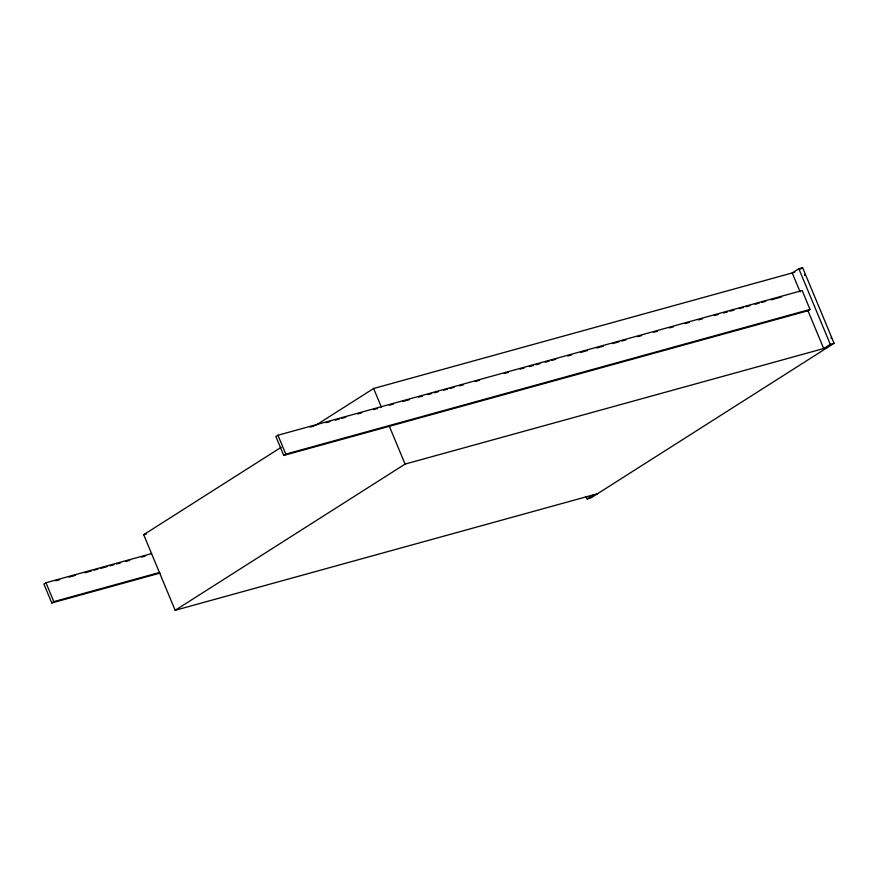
<?xml version="1.0" encoding="UTF-8"?>
<svg xmlns="http://www.w3.org/2000/svg" width="878" height="878" viewBox="0 0 878 878"><rect width="100%" height="100%" fill="white"/><g stroke="black" fill="none" stroke-linecap="round" stroke-linejoin="round"><path stroke-width="1.32" d="M151.565 553.601L45.963 582.751L43.9 584.057L51.769 602.956L160.037 573.071M277.942 435.236L275.879 436.542L283.748 455.441L807.969 310.746L810.021 309.44L802.163 290.541L277.942 435.236L285.811 454.124L283.748 455.441M597.578 493.699L175.161 610.298L143.696 534.702L281.19 447.275M315.85 425.237L373.622 388.493L794.766 272.257M51.769 602.956L53.821 601.649L159.434 572.5M175.161 610.298L405.087 464.089L827.493 347.49M586.12 496.432L587.173 498.945L590.971 497.903L834.1 343.298L802.635 267.702L798.837 268.756L792.23 272.959L800.099 291.847M800.44 269.107L802.635 267.702M587.173 498.945L593.769 494.753M834.1 343.298L830.303 344.341L823.696 348.544L807.969 310.746M310.208 427.07L314.159 425.973M326.045 422.691L330.007 421.605M335.286 420.145L339.248 419.047M341.882 418.323L345.844 417.226M357.73 413.955L361.681 412.858M373.567 409.576L377.529 408.489M389.415 405.208L393.366 404.11M402.618 401.564L409.214 399.742M418.466 397.185L422.428 396.099M427.707 394.639L431.669 393.542M434.303 392.817L438.265 391.72M443.555 390.26L447.517 389.173M450.151 388.438L454.113 387.341M459.403 385.892L463.364 384.794M475.239 381.513L479.201 380.415M504.301 373.501L508.263 372.404M520.138 369.122L524.1 368.025M529.39 366.576L533.352 365.478M535.986 364.743L539.948 363.657M545.238 362.197L549.2 361.099M551.834 360.375L555.796 359.278M567.682 355.996L571.644 354.91M580.885 352.352L587.492 350.531M596.733 347.984L603.34 346.162M612.581 343.605L619.188 341.783M621.822 341.059L625.784 339.962M637.669 336.68L641.631 335.594M653.517 332.312L657.479 331.215M669.365 327.933L673.327 326.846M685.213 323.565L689.175 322.467M698.416 319.921L702.378 318.824M714.264 315.542L718.226 314.445M723.505 312.996L727.467 311.899M730.112 311.174L734.074 310.077M739.353 308.617L743.315 307.519M745.96 306.795L749.922 305.698M755.201 304.249L759.163 303.151M761.797 302.416L765.759 301.33M771.049 299.87L781.607 296.951M285.811 454.124L810.021 309.44M143.696 534.702L146.341 533.978M55.786 580.775L59.748 579.689M68.989 577.131L75.596 575.309M84.837 572.763L91.433 570.941M94.078 570.206L98.04 569.12M100.674 568.384L107.281 566.562M109.926 565.838L113.888 564.741M116.522 564.016L120.484 562.919M125.763 561.459L129.725 560.373M141.61 557.091L145.572 555.994M798.837 268.756L830.303 344.341M373.622 388.493L381.491 407.392M389.349 426.291L405.087 464.089M45.963 582.751L53.821 601.649M804.676 274.748A2.766 1.767 74.6 0 1 805.005 275.363M830.917 337.789A2.755 1.767 74.6 0 1 831.236 338.403M804.544 274.474A3.424 2.195 74.6 0 1 804.95 275.242"/></g></svg>
